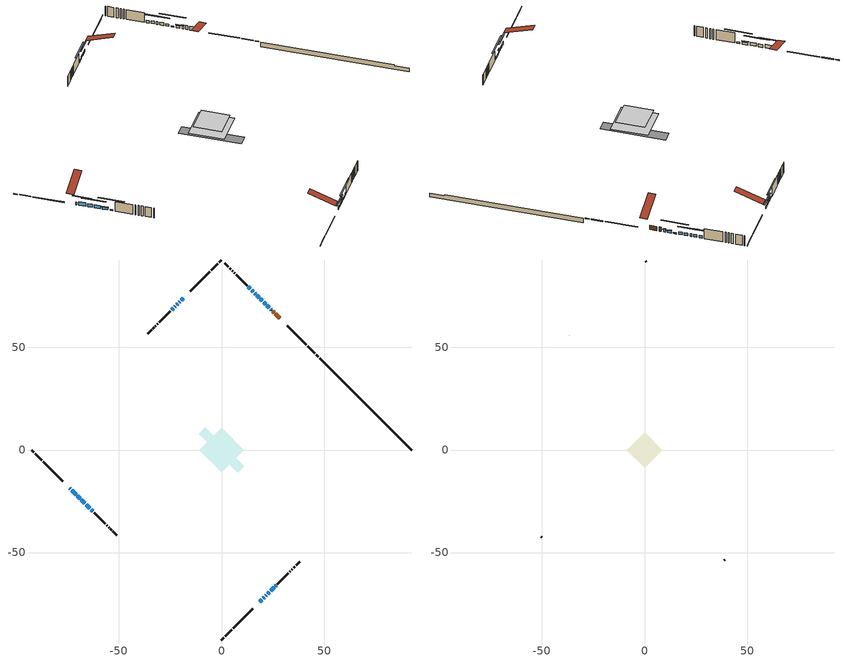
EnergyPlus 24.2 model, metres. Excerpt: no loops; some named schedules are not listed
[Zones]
conditioned space
 floor adiabatic (AdiabaticFloorConstruction): -10.96,0 0,10.96 10.96,0 0,-10.96 z2.59
 floor foundation (Slab1 construction): -11.21,7.89 -7.89,11.21 11.21,-7.89 7.89,-11.21 z-2.21
 floor foundation (Slab2 construction): -1.49,0 0,1.49 1.49,0 0,-1.49 z0
 wall outside (RimJoist1 construction): 0,-92.66 1.06,-91.6 / -92.66,0 -91.6,-1.06 / 0,92.66 -1.06,91.6 / 47.18,45.48 46.12,46.55 z0.15:0.45
 wall outside (RimJoist2 construction): 1.72,-90.94 5.1,-87.56 / -90.94,-1.72 -87.56,-5.1 / -1.72,90.94 -5.1,87.56 / 45.46,47.2 42.08,50.58 z0.15:0.45
 wall outside (RimJoist3 construction): 5.76,-86.91 15.21,-77.45 / -86.91,-5.76 -77.45,-15.21 / -5.76,86.91 -15.21,77.45 / 41.42,51.24 31.97,60.7 z0.15:0.45
 wall outside (AdiabaticWallConstruction 1): 28.44,64.22 26.32,66.34 / 25.66,67 25.04,67.62 z0.15:2.18
 wall outside (AdiabaticWallConstruction): -73.93,-18.73 -73.66,-19 / 21.49,-71.18 21.89,-70.78 / -21.34,71.32 -21.87,70.79 / 22.54,-70.12 23.3,-69.37 / -22.53,70.14 -22.8,69.87 / 19.97,72.69 18.99,73.67 / 26.33,-66.33 26.6,-66.06 z0.15:1.37; -18.73,73.93 -19.6,73.06 / -20.25,72.41 -20.69,71.98 z0.15:1.22; 18.73,-73.93 19.6,-73.06 / 14,78.67 13.13,79.53 z0.15:1.47; 20.25,-72.41 20.83,-71.83 / 23.3,69.37 22.14,70.52 z0.15:1.32; -73,-19.66 -70.94,-21.72 z0.15:1.85; -70.28,-22.38 -68.99,-23.67 / -68.33,-24.33 -66.61,-26.06 z0.15:1.57; 24.39,68.28 23.95,68.71 / 18.34,74.33 17.26,75.4 / 16.6,76.06 16.17,76.49 / 15.52,77.15 14.65,78.01 z0.15:1.52; -65.95,-26.71 -64.23,-28.44 z0.15:1.27; 21.49,71.17 20.63,72.04 / -23.45,69.21 -24.31,68.35 / 23.95,-68.71 25.68,-66.98 / -63.57,-29.09 -62.71,-29.96 z0.15:0.71
 wall outside (Wall1 construction): 27.26,-65.4 32.64,-60.02 / -62.05,-30.61 -56.66,-36 / -24.97,67.69 -30.36,62.31 / 12.48,80.19 7.09,85.57 z0.15:5.03
 wall outside (Wall2 construction): 33.3,-59.36 33.59,-59.08 / -56.01,-36.66 -55.72,-36.94 / -31.01,61.65 -31.3,61.36 / 6.43,86.23 6.15,86.52 z0.15:5.03
 wall outside (Wall3 construction): 34.24,-58.42 34.51,-58.15 / -55.07,-37.6 -54.8,-37.86 / -31.96,60.71 -32.22,60.44 / 5.49,87.17 5.23,87.44 z0.15:5.03
 wall outside (Wall4 construction): 35.17,-57.5 35.73,-56.93 / -54.14,-38.52 -53.57,-39.09 / -32.88,59.78 -33.45,59.22 / 4.57,88.09 4,88.66 z0.15:5.03
 wall outside (Wall5 construction): 36.39,-56.27 38.26,-54.41 / -52.92,-39.74 -51.05,-41.61 / -34.1,58.56 -35.97,56.69 / 3.34,89.32 1.48,91.19 z0.15:5.03
 wall foundation (FoundationWall1 construction): 47.84,44.83,-2.21 47.84,44.83,0.15 88.18,4.48,0.15 88.18,4.48,-0.39 92.66,0,-0.39 92.66,0,-2.21
 window (WindowConstruction 17): -73.93,-18.74 -73.66,-19 z0.15:1.37
 window (WindowConstruction 4): -18.74,73.93 -19.6,73.07 z0.15:1.22
 window (WindowConstruction 5): -20.25,72.41 -20.69,71.98 z0.15:1.22
 window (WindowConstruction 6): 18.74,-73.93 19.6,-73.07 z0.15:1.47
 window (WindowConstruction 7): 20.25,-72.41 20.83,-71.83 z0.15:1.32
 window (WindowConstruction 8): 21.49,-71.18 21.89,-70.78 z0.15:1.37
 window (WindowConstruction 9): -73,-19.66 -70.94,-21.72 z0.15:1.85
 window (WindowConstruction 10): -70.28,-22.38 -68.99,-23.67 z0.15:1.57
 window (WindowConstruction 11): -68.33,-24.33 -66.61,-26.06 z0.15:1.57
 window (WindowConstruction 12): -21.34,71.32 -21.87,70.79 z0.15:1.37
 window (WindowConstruction 13): 22.54,-70.12 23.3,-69.37 z0.15:1.37
 window (WindowConstruction 18): -22.53,70.14 -22.79,69.87 z0.15:1.37
 window (WindowConstruction 14): 24.38,68.28 23.95,68.71 z0.15:1.52
 window (WindowConstruction 15): 23.3,69.37 22.15,70.52 z0.15:1.32
 window (WindowConstruction 16): -65.95,-26.71 -64.23,-28.44 z0.15:1.27
 window (WindowConstruction 21): 21.49,71.17 20.63,72.04 z0.15:0.71
 window (WindowConstruction 22): -23.45,69.21 -24.31,68.35 z0.15:0.71
 window (WindowConstruction 23): 23.95,-68.71 25.68,-66.99 z0.15:0.71
 window (WindowConstruction 24): -63.57,-29.09 -62.71,-29.96 z0.15:0.71
 window (WindowConstruction 19): 19.97,72.69 18.99,73.67 z0.15:1.37
 window (WindowConstruction 20): 26.33,-66.33 26.6,-66.06 z0.15:1.37
 window (WindowConstruction): 18.34,74.33 17.26,75.4 z0.15:1.52
 window (WindowConstruction 1): 16.6,76.06 16.17,76.49 z0.15:1.52
 window (WindowConstruction 2): 15.51,77.15 14.65,78.01 z0.15:1.52
 window (WindowConstruction 3): 14,78.67 13.13,79.53 z0.15:1.47
 door (Door): 28.44,64.22 26.32,66.34 z0.15:2.18
 door (Door 1): 25.66,67 25.04,67.62 z0.15:2.18
 ceiling adiabatic (AdiabaticFloorConstruction): 0,-10.96 10.96,0 0,10.96 -10.96,0 z2.59
attic - vented
 floor to conditioned space (Floor1 construction Reversed): -8.61,0 0,8.61 8.61,0 0,-8.61 z5.03
 wall outside (Wall6 construction): 38.91,-53.75 39.08,-53.59 / -50.4,-42.27 -50.23,-42.43 / -36.63,56.04 -36.79,55.87 / 0.82,91.84 0.66,92.01 z0.15:5.03
 roof outside (Roof1 construction): 18.08,-74.58,5.03 9.69,-66.2,8.98 7.48,-68.41,8.98 15.87,-76.79,5.03; -74.58,-18.08,5.03 -66.2,-9.69,8.98 -68.41,-7.48,8.98 -76.79,-15.87,5.03; -18.08,74.58,5.03 -9.69,66.2,8.98 -7.48,68.41,8.98 -15.87,76.79,5.03; 29.1,63.56,5.03 20.71,55.18,8.98 22.92,52.97,8.98 31.31,61.35,5.03
shading: -21.46,71.2 -16.87,75.79 -17.16,76.08 -21.75,71.49 z3.86; -22.55,70.11 -18.39,74.27 -18.68,74.57 -22.84,70.4 z3.86; 21.46,-71.2 16.87,-75.79 17.16,-76.08 21.75,-71.49 z4.11; 22.7,-69.97 18.39,-74.27 18.68,-74.57 22.99,-70.26 z3.96; -69.07,-23.59 -74.87,-17.79 -75.16,-18.08 -69.36,-23.88 z4.49; -67.12,-25.54 -72.15,-20.51 -72.44,-20.81 -67.41,-25.83 z4.21; -64.74,-27.92 -70.2,-22.46 -70.49,-22.76 -65.03,-28.21 z4.21; 23.44,-69.22 22.4,-70.26 22.69,-70.55 23.73,-69.52 z1.57; 23.81,68.85 24.53,68.14 24.82,68.43 24.1,69.14 z1.72; 22,70.66 23.44,69.22 23.73,69.52 22.29,70.95 z1.52; -64.08,-28.58 -66.09,-26.57 -66.38,-26.86 -64.38,-28.87 z1.47; 17.03,75.63 25.08,67.58 25.37,67.87 17.32,75.92 z5.79; -27.91,64.76 -19.86,72.8 -20.15,73.1 -28.2,65.05 z5.79; 29.27,-63.39 20.36,-72.3 20.65,-72.59 29.56,-63.68 z5.79; -59.11,-33.55 -67.16,-25.5 -67.45,-25.79 -59.41,-33.84 z5.79; 15.39,77.27 20.2,72.46 20.49,72.75 15.68,77.56 z4.16; 14.3,78.36 18.47,74.19 18.76,74.48 14.6,78.65 z4.16; 12.79,79.88 17.38,75.28 17.67,75.57 13.08,80.17 z4.16; 11.27,81.4 15.86,76.8 16.15,77.09 11.56,81.69 z4.11
[Building]
Building 1: Terrain=Suburbs
[Site:Location]
Toronto City Centre_ON: Latitude {deg}=43.63; Longitude {deg}=-79.39; Time Zone {hr}=-5; Elevation {m}=77; Keep Site Location Information=Yes
[Site:GroundTemperature:Shallow]
5.01852, 3.26908, 3.12898, 3.95918, 7.29196, 10.6092, 13.4851, 15.3069, 15.4617, 13.9799, 11.1774, 7.9619
[Site:WaterMainsTemperature]
Calculation Method=Schedule; Temperature Schedule=mains temperature schedule
[Material] Roughness=Rough; Thermal Absorptance=0.9
Name | Thickness {m} | Conductivity {W/m-K} | Density {kg/m3} | Specific Heat {J/kg-K} | Solar Absorptance | Visible Absorptance
asphalt or fiberglass shingles | 0.00635 | 0.162714 | 1121.4 | 1465.45 | 0.4 | 0.4
ceiling loosefill ins | 0.0846667 | 0.0480833 | 16.02 | 1046.75 | 0.7 | 0.7
ceiling stud and cavity | 0.1397 | 0.0880546 | 65.682 | 1177.47 | 0.7 | 0.7
concrete 4.0 in. | 0.1016 | 1.803125 | 2242.8 | 837.4 | 0.7 | 0.7
concrete 8.0 in. | 0.2032 | 1.803125 | 2242.8 | 837.4 | 0.7 | 0.7
door material | 0.04445 | 0.053851 | 512.64 | 1214.23 | 0.7 | 0.7
exterior vertical ins | 0.0101781 | 0.029427 | 32.04 | 1214.23 | 0.7 | 0.7
floor covering | 0.0127 | 0.0433444 | 54.468 | 1339.84 | 0.6 | 0.6
floor rigid ins; wall rigid ins 1 | 0.512978 | 0.029427 | 32.04 | 1214.23 | 0.7 | 0.7
floor stud and cavity | 0.1397 | 1.75129 | 37.0049 | 1207.88 | 0.7 | 0.7
furniture material conditioned space 1 | 0.1524 | 0.115458 | 640.8 | 1214.23 | 0.6 | 0.6
gypsum board | 0.0127 | 0.160291 | 801 | 837.4 | 0.6 | 0.6
gypsum board 1 | 0.0127 | 0.160291 | 801 | 837.4 | 0.7 | 0.7
osb sheathing 0.5 in. | 0.0127 | 0.115458 | 512.64 | 1214.23 | 0.7 | 0.7
osb sheathing 0.75 in. | 0.01905 | 0.115458 | 512.64 | 1214.23 | 0.7 | 0.7
osb sheathing 2.0 in. | 0.0508 | 0.115458 | 512.64 | 1214.23 | 0.7 | 0.7
rim joist rigid ins; wall rigid ins | 0.051816 | 0.029427 | 32.04 | 1214.23 | 0.7 | 0.7
rim joist stud and cavity | 0.0508 | 0.0357683 | 125.044 | 1163.47 | 0.6 | 0.6
rim joist stud and cavity 1 | 0.0508 | 0.0392208 | 125.044 | 1163.47 | 0.6 | 0.6
rim joist stud and cavity 2 | 0.0508 | 0.035201 | 125.044 | 1163.47 | 0.6 | 0.6
wall stud and cavity | 0.1397 | 0.159636 | 139.0536 | 1170.24 | 0.7 | 0.7
wall stud and cavity 1 | 0.1397 | 0.666759 | 139.0536 | 1170.24 | 0.7 | 0.7
wall stud and cavity 2 | 0.1397 | 0.293854 | 139.0536 | 1170.24 | 0.7 | 0.7
wall stud and cavity 3 | 0.1397 | 0.204483 | 139.0536 | 1170.24 | 0.7 | 0.7
wall stud and cavity 4 | 0.1397 | 0.203958 | 139.0536 | 1170.24 | 0.7 | 0.7
wall stud and cavity 5 | 0.0889 | 6.1454 | 50.32683 | 1063.81 | 0.6 | 0.6
wall stud and cavity 6 | 0.0889 | 0.380278 | 52.3479 | 1209.89 | 0.7 | 0.7
wall stud and cavity 7 | 0.0889 | 0.391764 | 83.0341 | 1211.67 | 0.7 | 0.7
wood siding | 0.0254 | 0.102417 | 544.68 | 1172.36 | 0.4 | 0.4
wood siding 1 | 0.00254 | 0.102417 | 544.68 | 1172.36 | 0.4 | 0.4
wood siding 2; wood siding 3; wood siding 4 | 0.0254 | 0.102417 | 544.68 | 1172.36 | 0.7 | 0.7
[WindowMaterial:SimpleGlazingSystem]
Name | U-Factor {W/m2-K} | Solar Heat Gain Coefficient
WindowMaterial | 2.918492 | 0.63
WindowMaterial 1 | 2.96448 | 0.63
WindowMaterial 10 | 2.90032 | 0.65
WindowMaterial 11 | 2.96448 | 0.56
WindowMaterial 12 | 2.85376 | 0.65
WindowMaterial 13 | 2.9395 | 0.6
WindowMaterial 14 | 2.99287 | 0.59
WindowMaterial 15 | 3.30687 | 0.59
WindowMaterial 16 | 2.975272 | 0.62
WindowMaterial 17 | 3.26882 | 0.48
WindowMaterial 2 | 2.915653 | 0.67
WindowMaterial 3 | 2.93098 | 0.61
WindowMaterial 4 | 2.94291 | 0.59
WindowMaterial 5 | 2.99003 | 0.52
WindowMaterial 6 | 2.96278 | 0.56
WindowMaterial 7 | 2.98152 | 0.53
WindowMaterial 8 | 2.8867 | 0.67
WindowMaterial 9 | 2.90941 | 0.64
[Construction]
AdiabaticFloorConstruction: floor stud and cavity, floor rigid ins, osb sheathing 0.75 in., floor covering
AdiabaticWallConstruction: wood siding 3, wall rigid ins 1, wall stud and cavity 6, gypsum board
AdiabaticWallConstruction 1: wood siding 4, wall rigid ins 1, wall stud and cavity 6, gypsum board
Door; Door 1: door material
Floor1 construction Reversed: gypsum board, ceiling stud and cavity, ceiling loosefill ins
FoundationWall1 construction: concrete 8.0 in., gypsum board 1
furniture construction conditioned space 1: furniture material conditioned space 1
PartitionWallConstruction: gypsum board, wall stud and cavity 7, gypsum board
RimJoist1 construction: wood siding 2, rim joist rigid ins, osb sheathing 2.0 in., rim joist stud and cavity
RimJoist2 construction: wood siding 2, rim joist rigid ins, osb sheathing 2.0 in., rim joist stud and cavity 1
RimJoist3 construction: wood siding 2, rim joist rigid ins, osb sheathing 2.0 in., rim joist stud and cavity 2
Roof1 construction: asphalt or fiberglass shingles
Slab1 construction; Slab2 construction: concrete 4.0 in.
Wall1 construction: wood siding, wall rigid ins, osb sheathing 0.5 in., wall stud and cavity, gypsum board
Wall2 construction: wood siding, wall rigid ins, osb sheathing 0.5 in., wall stud and cavity 1, gypsum board
Wall3 construction: wood siding, wall rigid ins, osb sheathing 0.5 in., wall stud and cavity 2, gypsum board
Wall4 construction: wood siding, wall rigid ins, osb sheathing 0.5 in., wall stud and cavity 3, gypsum board
Wall5 construction: wood siding, wall rigid ins, osb sheathing 0.5 in., wall stud and cavity 4, gypsum board
Wall6 construction: wood siding 1, wall stud and cavity 5
WindowConstruction: WindowMaterial
WindowConstruction 1; WindowConstruction 14: WindowMaterial 1
WindowConstruction 10: WindowMaterial 9
WindowConstruction 11: WindowMaterial 10
WindowConstruction 12: WindowMaterial 11
WindowConstruction 13: WindowMaterial 12
WindowConstruction 15; WindowConstruction 7: WindowMaterial 6
WindowConstruction 16: WindowMaterial 13
WindowConstruction 17: WindowMaterial 14
WindowConstruction 18; WindowConstruction 20: WindowMaterial 15
WindowConstruction 19: WindowMaterial 16
WindowConstruction 2: WindowMaterial 2
WindowConstruction 21; WindowConstruction 22; WindowConstruction 23; WindowConstruction 24: WindowMaterial 17
WindowConstruction 3; WindowConstruction 6: WindowMaterial 3
WindowConstruction 4: WindowMaterial 4
WindowConstruction 5: WindowMaterial 5
WindowConstruction 8: WindowMaterial 7
WindowConstruction 9: WindowMaterial 8
[Zone] Multiplier=1; Part of Total Floor Area=Yes
Name | Volume {m3}
attic - vented | 95.1544
conditioned space | 948.5
[Space]
Name | Zone | Volume {m3}
attic - vented 1 | attic - vented | 95.1544
conditioned space 1 | conditioned space | 948.5
[ZoneInfiltration:EffectiveLeakageArea]
infil attic - vented 1: Zone or Space=attic - vented 1; Schedule=Always On Discrete; Effective Air Leakage Area {cm2}=6242.95; Stack Coefficient=0.000614033; Wind Coefficient=1.67423e-05
[ZoneMixing]
whole house fan mix: Zone or Space=attic - vented; Schedule=Always On Continuous; Design Flow Rate Calculation Method=Flow/Zone; Design Flow Rate {m3/s}=0; Source Zone or Space=conditioned space
[SurfaceProperty:ExposedFoundationPerimeter] Exposed Perimeter Calculation Method=TotalExposedPerimeter
Name | Total Exposed Perimeter {m}
Slab1 | 63.395
Slab2 | 6.706
[InternalMass] Zone or ZoneList=conditioned space; Space or SpaceList=conditioned space 1
Name | Construction | Surface Area {m2}
furniture mass conditioned space 1 | furniture construction conditioned space 1 | 148.568
partition wall mass | PartitionWallConstruction | 371.42
[Lights]
interior lighting: Zone or ZoneList or Space or SpaceList=conditioned space 1; Schedule=interior lighting schedule; Design Level Calculation Method=LightingLevel; Lighting Level {W}=343.2; Return Air Fraction=0; Fraction Radiant=0.6; Fraction Visible=0.2; Fraction Replaceable=1
[People]
occupants: Zone or ZoneList or Space or SpaceList=conditioned space 1; Number of People Schedule=occupants schedule; Number of People Calculation Method=People; Number of People=3; Fraction Radiant=0.314171; Sensible Heat Fraction=0.56303; Activity Level Schedule=occupants activity schedule; Carbon Dioxide Generation Rate {m3/s-W}=0; Enable ASHRAE 55 Comfort Warnings=No; Mean Radiant Temperature Calculation Type=EnclosureAveraged
[ElectricEquipment] Zone or ZoneList or Space or SpaceList=conditioned space 1; Design Level Calculation Method=EquipmentLevel
Name | Schedule | Design Level {W} | Fraction Latent | Fraction Radiant | Fraction Lost
clothes dryer | clothes dryer schedule | 140.772 | 0.015 | 0.081 | 0.85
clothes washer | clothes washer schedule | 32.1985 | 0.03 | 0.162 | 0.7
cooking range | cooking range schedule | 215.147 | 0.08 | 0.432 | 0.2
dishwasher | dishwasher schedule | 66.8632 | 0.3 | 0.18 | 0.4
fridge | fridge schedule | 72.9452 | 0 | 0.6 | 0
mech vent bath fan 0 | mech vent bath fan 0 schedule | 50.2 | 0 | 0 | 1
mech vent house fan | mech vent house fan schedule | 0.95 | 0 | 0 | 1
mech vent house fan cfis | mech vent house fan cfis schedule | 0 | 0 | 0 | 0
mech vent range fan 0 | mech vent range fan 0 schedule | 57 | 0 | 0 | 1
misc plug loads | misc plug loads schedule | 494.7 | 0.045 | 0.513 | 0.1
whole house fan | Always On Discrete | 0 | 0 | 0 | 1
[OtherEquipment] Zone or ZoneList or Space or SpaceList=conditioned space 1; Design Level Calculation Method=EquipmentLevel
Name | Fuel Type | Schedule | Design Level {W} | Fraction Latent | Fraction Radiant | Fraction Lost
clothes dryer 1 | Electricity | clothes dryer schedule | 0 | 0.015 | 0.081 | 0.85
cooking range 1 | Electricity | cooking range schedule | 0 | 0.08 | 0.432 | 0.2
general water use latent | None | general water use schedule | 62.594 | 1 | 0 | 0
general water use sensible | None | general water use schedule | -61.6891 | 0 | 0.6 | 0
mech vent house fan latent load | None | Always On Discrete | 0 | 1 | 0 | 0
mech vent house fan sensible load | None | Always On Discrete | 0 | 0 | 0 | 0
water heater energy adjustment1 | NaturalGas | Always On Discrete | 0.01 | 0 | 0 | 1
[ZoneInfiltration:DesignFlowRate] Zone or ZoneList or Space or SpaceList=conditioned space 1; Schedule=Always On Discrete; Design Flow Rate Calculation Method=Flow/Zone; Design Flow Rate {m3/s}=0
infil flow; natural vent flow; whole house fan flow
[Foundation:Kiva] Initial Indoor Air Temperature {C}=18; Wall Depth Below Slab {m}=0.2032
Name | Wall Height Above Grade {m} | Custom Block Material Name 1 | Custom Block Depth 1 {m} | Custom Block X Position 1 {m} | Custom Block Z Position 1 {m}
Foundation Kiva 1 | 0.149992 | exterior vertical ins | 2.36001 | 0.2159 | 0
Foundation Kiva 2 | 0.1016
[Foundation:Kiva:Settings]
Soil Conductivity {W/m-K}=0.849921; Soil Density {kg/m3}=1842.3; Soil Specific Heat {J/kg-K}=418.7; Ground Solar Absorptivity=0.9; Ground Thermal Absorptivity=0.9; Ground Surface Roughness {m}=0.03; Far-Field Width {m}=40; Deep-Ground Boundary Condition=ZeroFlux; Deep-Ground Depth {m}=40; Minimum Cell Dimension {m}=0.2; Maximum Cell Growth Coefficient=3; Simulation Timestep=Timestep
[Exterior:Lights]
exterior lighting: Schedule=exterior lighting schedule; Design Level {W}=75.6
[Schedule:Constant]
Name | Hourly Value
Always On Continuous; mech vent house fan schedule; mech vent house fan cfis schedule; Always On Discrete | 1
occupants activity schedule | 117.228
fridge schedule | 0
[Schedule:Week:Daily]
interior lighting schedule Week Rule - Jan1-Jan27: interior lighting schedule day, interior lighting schedule day, interior lighting schedule day, interior lighting schedule day, interior lighting schedule day, interior lighting schedule day, interior lighting schedule day, interior lighting schedule default day, interior lighting schedule default day, interior lighting schedule default day, interior lighting schedule default day, interior lighting schedule default day
interior lighting schedule Week Rule - Jan28-Feb3: interior lighting schedule day, interior lighting schedule day, interior lighting schedule day, interior lighting schedule day, interior lighting schedule day 1, interior lighting schedule day 1, interior lighting schedule day 1, interior lighting schedule default day, interior lighting schedule default day, interior lighting schedule default day, interior lighting schedule default day, interior lighting schedule default day
interior lighting schedule Week Rule - Feb4-Feb24: interior lighting schedule day 1, interior lighting schedule day 1, interior lighting schedule day 1, interior lighting schedule day 1, interior lighting schedule day 1, interior lighting schedule day 1, interior lighting schedule day 1, interior lighting schedule default day, interior lighting schedule default day, interior lighting schedule default day, interior lighting schedule default day, interior lighting schedule default day
interior lighting schedule Week Rule - Feb25-Mar3: interior lighting schedule day 1, interior lighting schedule day 1, interior lighting schedule day 1, interior lighting schedule day 1, interior lighting schedule day 2, interior lighting schedule day 2, interior lighting schedule day 2, interior lighting schedule default day, interior lighting schedule default day, interior lighting schedule default day, interior lighting schedule default day, interior lighting schedule default day
interior lighting schedule Week Rule - Mar4-Mar31: interior lighting schedule day 2, interior lighting schedule day 2, interior lighting schedule day 2, interior lighting schedule day 2, interior lighting schedule day 2, interior lighting schedule day 2, interior lighting schedule day 2, interior lighting schedule default day, interior lighting schedule default day, interior lighting schedule default day, interior lighting schedule default day, interior lighting schedule default day
interior lighting schedule Week Rule - Apr1-Apr28: interior lighting schedule day 3, interior lighting schedule day 3, interior lighting schedule day 3, interior lighting schedule day 3, interior lighting schedule day 3, interior lighting schedule day 3, interior lighting schedule day 3, interior lighting schedule default day, interior lighting schedule default day, interior lighting schedule default day, interior lighting schedule default day, interior lighting schedule default day
interior lighting schedule Week Rule - Apr29-May5: interior lighting schedule day 3, interior lighting schedule day 3, interior lighting schedule day 4, interior lighting schedule day 4, interior lighting schedule day 4, interior lighting schedule day 4, interior lighting schedule day 4, interior lighting schedule default day, interior lighting schedule default day, interior lighting schedule default day, interior lighting schedule default day, interior lighting schedule default day
interior lighting schedule Week Rule - May6-May26: interior lighting schedule day 4, interior lighting schedule day 4, interior lighting schedule day 4, interior lighting schedule day 4, interior lighting schedule day 4, interior lighting schedule day 4, interior lighting schedule day 4, interior lighting schedule default day, interior lighting schedule default day, interior lighting schedule default day, interior lighting schedule default day, interior lighting schedule default day
interior lighting schedule Week Rule - May27-Jun2: interior lighting schedule day 4, interior lighting schedule day 4, interior lighting schedule day 4, interior lighting schedule day 4, interior lighting schedule day 4, interior lighting schedule day 5, interior lighting schedule day 5, interior lighting schedule default day, interior lighting schedule default day, interior lighting schedule default day, interior lighting schedule default day, interior lighting schedule default day
interior lighting schedule Week Rule - Jun3-Jun30: interior lighting schedule day 5, interior lighting schedule day 5, interior lighting schedule day 5, interior lighting schedule day 5, interior lighting schedule day 5, interior lighting schedule day 5, interior lighting schedule day 5, interior lighting schedule default day, interior lighting schedule default day, interior lighting schedule default day, interior lighting schedule default day, interior lighting schedule default day
interior lighting schedule Week Rule - Jul1-Jul28: interior lighting schedule day 6, interior lighting schedule day 6, interior lighting schedule day 6, interior lighting schedule day 6, interior lighting schedule day 6, interior lighting schedule day 6, interior lighting schedule day 6, interior lighting schedule default day, interior lighting schedule default day, interior lighting schedule default day, interior lighting schedule default day, interior lighting schedule default day
interior lighting schedule Week Rule - Jul29-Aug4: interior lighting schedule day 6, interior lighting schedule day 6, interior lighting schedule day 6, interior lighting schedule day 7, interior lighting schedule day 7, interior lighting schedule day 7, interior lighting schedule day 7, interior lighting schedule default day, interior lighting schedule default day, interior lighting schedule default day, interior lighting schedule default day, interior lighting schedule default day
interior lighting schedule Week Rule - Aug5-Aug25: interior lighting schedule day 7, interior lighting schedule day 7, interior lighting schedule day 7, interior lighting schedule day 7, interior lighting schedule day 7, interior lighting schedule day 7, interior lighting schedule day 7, interior lighting schedule default day, interior lighting schedule default day, interior lighting schedule default day, interior lighting schedule default day, interior lighting schedule default day
interior lighting schedule Week Rule - Aug26-Sep1: interior lighting schedule day 7, interior lighting schedule day 7, interior lighting schedule day 7, interior lighting schedule day 7, interior lighting schedule day 7, interior lighting schedule day 7, interior lighting schedule day 8, interior lighting schedule default day, interior lighting schedule default day, interior lighting schedule default day, interior lighting schedule default day, interior lighting schedule default day
interior lighting schedule Week Rule - Sep2-Sep29: interior lighting schedule day 8, interior lighting schedule day 8, interior lighting schedule day 8, interior lighting schedule day 8, interior lighting schedule day 8, interior lighting schedule day 8, interior lighting schedule day 8, interior lighting schedule default day, interior lighting schedule default day, interior lighting schedule default day, interior lighting schedule default day, interior lighting schedule default day
interior lighting schedule Week Rule - Sep30-Oct6: interior lighting schedule day 8, interior lighting schedule day 9, interior lighting schedule day 9, interior lighting schedule day 9, interior lighting schedule day 9, interior lighting schedule day 9, interior lighting schedule day 9, interior lighting schedule default day, interior lighting schedule default day, interior lighting schedule default day, interior lighting schedule default day, interior lighting schedule default day
interior lighting schedule Week Rule - Oct7-Oct27: interior lighting schedule day 9, interior lighting schedule day 9, interior lighting schedule day 9, interior lighting schedule day 9, interior lighting schedule day 9, interior lighting schedule day 9, interior lighting schedule day 9, interior lighting schedule default day, interior lighting schedule default day, interior lighting schedule default day, interior lighting schedule default day, interior lighting schedule default day
interior lighting schedule Week Rule - Oct28-Nov3: interior lighting schedule day 9, interior lighting schedule day 9, interior lighting schedule day 9, interior lighting schedule day 9, interior lighting schedule day 10, interior lighting schedule day 10, interior lighting schedule day 10, interior lighting schedule default day, interior lighting schedule default day, interior lighting schedule default day, interior lighting schedule default day, interior lighting schedule default day
interior lighting schedule Week Rule - Nov4-Nov24: interior lighting schedule day 10, interior lighting schedule day 10, interior lighting schedule day 10, interior lighting schedule day 10, interior lighting schedule day 10, interior lighting schedule day 10, interior lighting schedule day 10, interior lighting schedule default day, interior lighting schedule default day, interior lighting schedule default day, interior lighting schedule default day, interior lighting schedule default day
interior lighting schedule Week Rule - Nov25-Dec1: interior lighting schedule day 10, interior lighting schedule day 10, interior lighting schedule day 10, interior lighting schedule day 10, interior lighting schedule day 10, interior lighting schedule day 10, interior lighting schedule day 11, interior lighting schedule default day, interior lighting schedule default day, interior lighting schedule default day, interior lighting schedule default day, interior lighting schedule default day
interior lighting schedule Week Rule - Dec2-Dec31: interior lighting schedule day 11, interior lighting schedule day 11, interior lighting schedule day 11, interior lighting schedule day 11, interior lighting schedule day 11, interior lighting schedule day 11, interior lighting schedule day 11, interior lighting schedule default day, interior lighting schedule default day, interior lighting schedule default day, interior lighting schedule default day, interior lighting schedule default day
occupants schedule Week Rule - Jan1-Dec31: occupants schedule day, occupants schedule day, occupants schedule day, occupants schedule day, occupants schedule day, occupants schedule day, occupants schedule day, occupants schedule default day, occupants schedule default day, occupants schedule default day, occupants schedule default day, occupants schedule default day
clothes dryer schedule Week Rule - Jan1-Dec31: clothes dryer schedule day, clothes dryer schedule day, clothes dryer schedule day, clothes dryer schedule day, clothes dryer schedule day, clothes dryer schedule day, clothes dryer schedule day, clothes dryer schedule default day, clothes dryer schedule default day, clothes dryer schedule default day, clothes dryer schedule default day, clothes dryer schedule default day
clothes washer schedule Week Rule - Jan1-Dec31: clothes washer schedule day, clothes washer schedule day, clothes washer schedule day, clothes washer schedule day, clothes washer schedule day, clothes washer schedule day, clothes washer schedule day, clothes washer schedule default day, clothes washer schedule default day, clothes washer schedule default day, clothes washer schedule default day, clothes washer schedule default day
cooking range schedule Week Rule - Jan1-Dec31: cooking range schedule day, cooking range schedule day, cooking range schedule day, cooking range schedule day, cooking range schedule day, cooking range schedule day, cooking range schedule day, cooking range schedule default day, cooking range schedule default day, cooking range schedule default day, cooking range schedule default day, cooking range schedule default day
dishwasher schedule Week Rule - Jan1-Dec31: dishwasher schedule day, dishwasher schedule day, dishwasher schedule day, dishwasher schedule day, dishwasher schedule day, dishwasher schedule day, dishwasher schedule day, dishwasher schedule default day, dishwasher schedule default day, dishwasher schedule default day, dishwasher schedule default day, dishwasher schedule default day
mech vent bath fan 0 schedule Week Rule - Jan1-Dec31: mech vent bath fan 0 schedule day, mech vent bath fan 0 schedule day, mech vent bath fan 0 schedule day, mech vent bath fan 0 schedule day, mech vent bath fan 0 schedule day, mech vent bath fan 0 schedule day, mech vent bath fan 0 schedule day, mech vent bath fan 0 schedule default day, mech vent bath fan 0 schedule default day, mech vent bath fan 0 schedule default day, mech vent bath fan 0 schedule default day, mech vent bath fan 0 schedule default day
mech vent range fan 0 schedule Week Rule - Jan1-Dec31: mech vent range fan 0 schedule day, mech vent range fan 0 schedule day, mech vent range fan 0 schedule day, mech vent range fan 0 schedule day, mech vent range fan 0 schedule day, mech vent range fan 0 schedule day, mech vent range fan 0 schedule day, mech vent range fan 0 schedule default day, mech vent range fan 0 schedule default day, mech vent range fan 0 schedule default day, mech vent range fan 0 schedule default day, mech vent range fan 0 schedule default day
misc plug loads schedule Week Rule - Jan1-Dec31: misc plug loads schedule day, misc plug loads schedule day, misc plug loads schedule day, misc plug loads schedule day, misc plug loads schedule day, misc plug loads schedule day, misc plug loads schedule day, misc plug loads schedule default day, misc plug loads schedule default day, misc plug loads schedule default day, misc plug loads schedule default day, misc plug loads schedule default day
general water use schedule Week Rule - Jan1-Dec31: general water use schedule day, general water use schedule day, general water use schedule day, general water use schedule day, general water use schedule day, general water use schedule day, general water use schedule day, general water use schedule default day, general water use schedule default day, general water use schedule default day, general water use schedule default day, general water use schedule default day
exterior lighting schedule Week Rule - Jan1-Jan27: exterior lighting schedule day, exterior lighting schedule day, exterior lighting schedule day, exterior lighting schedule day, exterior lighting schedule day, exterior lighting schedule day, exterior lighting schedule day, exterior lighting schedule default day, exterior lighting schedule default day, exterior lighting schedule default day, exterior lighting schedule default day, exterior lighting schedule default day
exterior lighting schedule Week Rule - Jan28-Feb3: exterior lighting schedule day, exterior lighting schedule day, exterior lighting schedule day, exterior lighting schedule day, exterior lighting schedule day 1, exterior lighting schedule day 1, exterior lighting schedule day 1, exterior lighting schedule default day, exterior lighting schedule default day, exterior lighting schedule default day, exterior lighting schedule default day, exterior lighting schedule default day
exterior lighting schedule Week Rule - Feb4-Feb24: exterior lighting schedule day 1, exterior lighting schedule day 1, exterior lighting schedule day 1, exterior lighting schedule day 1, exterior lighting schedule day 1, exterior lighting schedule day 1, exterior lighting schedule day 1, exterior lighting schedule default day, exterior lighting schedule default day, exterior lighting schedule default day, exterior lighting schedule default day, exterior lighting schedule default day
[Schedule:Year]
interior lighting schedule: interior lighting schedule Week Rule - Jan1-Jan27, 1, 1, 1, 27, interior lighting schedule Week Rule - Jan28-Feb3, 1, 28, 2, 3, interior lighting schedule Week Rule - Feb4-Feb24, 2, 4, 2, 24, interior lighting schedule Week Rule - Feb25-Mar3, 2, 25, 3, 3, interior lighting schedule Week Rule - Mar4-Mar31, 3, 4, 3, 31, interior lighting schedule Week Rule - Apr1-Apr28, 4, 1, 4, 28, interior lighting schedule Week Rule - Apr29-May5, 4, 29, 5, 5, interior lighting schedule Week Rule - May6-May26, 5, 6, 5, 26, interior lighting schedule Week Rule - May27-Jun2, 5, 27, 6, 2, interior lighting schedule Week Rule - Jun3-Jun30, 6, 3, 6, 30, interior lighting schedule Week Rule - Jul1-Jul28, 7, 1, 7, 28, interior lighting schedule Week Rule - Jul29-Aug4, 7, 29, 8, 4, interior lighting schedule Week Rule - Aug5-Aug25, 8, 5, 8, 25, interior lighting schedule Week Rule - Aug26-Sep1, 8, 26, 9, 1, interior lighting schedule Week Rule - Sep2-Sep29, 9, 2, 9, 29, interior lighting schedule Week Rule - Sep30-Oct6, 9, 30, 10, 6, interior lighting schedule Week Rule - Oct7-Oct27, 10, 7, 10, 27, interior lighting schedule Week Rule - Oct28-Nov3, 10, 28, 11, 3, interior lighting schedule Week Rule - Nov4-Nov24, 11, 4, 11, 24, interior lighting schedule Week Rule - Nov25-Dec1, 11, 25, 12, 1, interior lighting schedule Week Rule - Dec2-Dec31, 12, 2, 12, 31
occupants schedule: occupants schedule Week Rule - Jan1-Dec31, 1, 1, 12, 31
clothes dryer schedule: clothes dryer schedule Week Rule - Jan1-Dec31, 1, 1, 12, 31
clothes washer schedule: clothes washer schedule Week Rule - Jan1-Dec31, 1, 1, 12, 31
cooking range schedule: cooking range schedule Week Rule - Jan1-Dec31, 1, 1, 12, 31
dishwasher schedule: dishwasher schedule Week Rule - Jan1-Dec31, 1, 1, 12, 31
mech vent bath fan 0 schedule: mech vent bath fan 0 schedule Week Rule - Jan1-Dec31, 1, 1, 12, 31
mech vent range fan 0 schedule: mech vent range fan 0 schedule Week Rule - Jan1-Dec31, 1, 1, 12, 31
misc plug loads schedule: misc plug loads schedule Week Rule - Jan1-Dec31, 1, 1, 12, 31
general water use schedule: general water use schedule Week Rule - Jan1-Dec31, 1, 1, 12, 31
exterior lighting schedule: exterior lighting schedule Week Rule - Jan1-Jan27, 1, 1, 1, 27, exterior lighting schedule Week Rule - Jan28-Feb3, 1, 28, 2, 3, exterior lighting schedule Week Rule - Feb4-Feb24, 2, 4, 2, 24, exterior lighting schedule Week Rule - Feb25-Mar3, 2, 25, 3, 3, exterior lighting schedule Week Rule - Mar4-Mar31, 3, 4, 3, 31, exterior lighting schedule Week Rule - Apr1-Apr28, 4, 1, 4, 28, exterior lighting schedule Week Rule - Apr29-May5, 4, 29, 5, 5, exterior lighting schedule Week Rule - May6-May26, 5, 6, 5, 26, exterior lighting schedule Week Rule - May27-Jun2, 5, 27, 6, 2, exterior lighting schedule Week Rule - Jun3-Jun30, 6, 3, 6, 30, exterior lighting schedule Week Rule - Jul1-Jul28, 7, 1, 7, 28, exterior lighting schedule Week Rule - Jul29-Aug4, 7, 29, 8, 4, exterior lighting schedule Week Rule - Aug5-Aug25, 8, 5, 8, 25, exterior lighting schedule Week Rule - Aug26-Sep1, 8, 26, 9, 1, exterior lighting schedule Week Rule - Sep2-Sep29, 9, 2, 9, 29, exterior lighting schedule Week Rule - Sep30-Oct6, 9, 30, 10, 6, exterior lighting schedule Week Rule - Oct7-Oct27, 10, 7, 10, 27, exterior lighting schedule Week Rule - Oct28-Nov3, 10, 28, 11, 3, exterior lighting schedule Week Rule - Nov4-Nov24, 11, 4, 11, 24, exterior lighting schedule Week Rule - Nov25-Dec1, 11, 25, 12, 1, exterior lighting schedule Week Rule - Dec2-Dec31, 12, 2, 12, 31
[Schedule:Compact]
mains temperature schedule: Through: 01/01, For: AllDays, Until: 24:00, 8.80333, Through: 01/02, For: AllDays, Until: 24:00, 8.74333, Through: 01/03, For: AllDays, Until: 24:00, 8.68389, Through: 01/04, For: AllDays, Until: 24:00, 8.62611, Through: 01/05, For: AllDays, Until: 24:00, 8.56944, Through: 01/06, For: AllDays, Until: 24:00, 8.51389, Through: 01/07, For: AllDays, Until: 24:00, 8.45944, Through: 01/08, For: AllDays, Until: 24:00, 8.40611, Through: 01/09, For: AllDays, Until: 24:00, 8.35389, Through: 01/10, For: AllDays, Until: 24:00, 8.30278, Through: 01/11, For: AllDays, Until: 24:00, 8.25333, Through: 01/12, For: AllDays, Until: 24:00, 8.205, Through: 01/13, For: AllDays, Until: 24:00, 8.15778, Through: 01/14, For: AllDays, Until: 24:00, 8.11222, Through: 01/15, For: AllDays, Until: 24:00, 8.06778, Through: 01/16, For: AllDays, Until: 24:00, 8.02444, Through: 01/17, For: AllDays, Until: 24:00, 7.98222, Through: 01/18, For: AllDays, Until: 24:00, 7.94167, Through: 01/19, For: AllDays, Until: 24:00, 7.90222, Through: 01/20, For: AllDays, Until: 24:00, 7.86444, Through: 01/21, For: AllDays, Until: 24:00, 7.82778, Through: 01/22, For: AllDays, Until: 24:00, 7.79278, Through: 01/23, For: AllDays, Until: 24:00, 7.75889, Through: 01/24, For: AllDays, Until: 24:00, 7.72667, Through: 01/25, For: AllDays, Until: 24:00, 7.69556, Through: 01/26, For: AllDays, Until: 24:00, 7.66611, Through: 01/27, For: AllDays, Until: 24:00, 7.63778, Through: 01/28, For: AllDays, Until: 24:00, 7.61111, Through: 01/29, For: AllDays, Until: 24:00, 7.58556, Through: 01/30, For: AllDays, Until: 24:00, 7.56167, Through: 01/31, For: AllDays, Until: 24:00, 7.53944, Through: 02/01, For: AllDays, Until: 24:00, 7.51833, Through: 02/02, For: AllDays, Until: 24:00, 7.49889, Through: 02/03, For: AllDays, Until: 24:00, 7.48111, Through: 02/04, For: AllDays, Until: 24:00, 7.46444, Through: 02/05, For: AllDays, Until: 24:00, 7.44944, Through: 02/06, For: AllDays, Until: 24:00, 7.43556, Through: 02/07, For: AllDays, Until: 24:00, 7.42333, Through: 02/08, For: AllDays, Until: 24:00, 7.41278, Through: 02/09, For: AllDays, Until: 24:00, 7.40389, Through: 02/10, For: AllDays, Until: 24:00, 7.39611, Through: 02/11, For: AllDays, Until: 24:00, 7.39, Through: 02/12, For: AllDays, Until: 24:00, 7.38556, Through: 02/13, For: AllDays, Until: 24:00, 7.38222, Through: 02/14, For: AllDays, Until: 24:00, 7.38056, Through: 02/15, For: AllDays, Until: 24:00, 7.38056, Through: 02/16, For: AllDays, Until: 24:00, 7.38222, Through: 02/17, For: AllDays, Until: 24:00, 7.385, Through: 02/18, For: AllDays, Until: 24:00, 7.38944, Through: 02/19, For: AllDays, Until: 24:00, 7.395, Through: 02/20, For: AllDays, Until: 24:00, 7.40278, Through: 02/21, For: AllDays, Until: 24:00, 7.41167, Through: 02/22, For: AllDays, Until: 24:00, 7.42222, Through: 02/23, For: AllDays, Until: 24:00, 7.43389, Through: 02/24, For: AllDays, Until: 24:00, 7.44722, Through: 02/25, For: AllDays, Until: 24:00, 7.46222, Through: 02/26, For: AllDays, Until: 24:00, 7.47833, Through: 02/27, For: AllDays, Until: 24:00, 7.49611, Through: 02/28, For: AllDays, Until: 24:00, 7.51556, Through: 03/01, For: AllDays, Until: 24:00, 7.53667, Through: 03/02, For: AllDays, Until: 24:00, 7.55889, Through: 03/03, For: AllDays, Until: 24:00, 7.58222, Through: 03/04, For: AllDays, Until: 24:00, 7.60722, Through: 03/05, For: AllDays, Until: 24:00, 7.63389, Through: 03/06, For: AllDays, Until: 24:00, 7.66222, Through: 03/07, For: AllDays, Until: 24:00, 7.69111, Through: 03/08, For: AllDays, Until: 24:00, 7.72222, Through: 03/09, For: AllDays, Until: 24:00, 7.75444, Through: 03/10, For: AllDays, Until: 24:00, 7.78778, Through: 03/11, For: AllDays, Until: 24:00, 7.82278, Through: 03/12, For: AllDays, Until: 24:00, 7.85944, Through: 03/13, For: AllDays, Until: 24:00, 7.89722, Through: 03/14, For: AllDays, Until: 24:00, 7.93611, Through: 03/15, For: AllDays, Until: 24:00, 7.97667, Through: 03/16, For: AllDays, Until: 24:00, 8.01833, Through: 03/17, For: AllDays, Until: 24:00, 8.06167, Through: 03/18, For: AllDays, Until: 24:00, 8.10611, Through: 03/19, For: AllDays, Until: 24:00, 8.15167, Through: 03/20, For: AllDays, Until: 24:00, 8.19833, Through: 03/21, For: AllDays, Until: 24:00, 8.24667, Through: 03/22, For: AllDays, Until: 24:00, 8.29611, Through: 03/23, For: AllDays, Until: 24:00, 8.34667, Through: 03/24, For: AllDays, Until: 24:00, 8.39889, Through: 03/25, For: AllDays, Until: 24:00, 8.45167, Through: 03/26, For: AllDays, Until: 24:00, 8.50611, Through: 03/27, For: AllDays, Until: 24:00, 8.56167, Through: 03/28, For: AllDays, Until: 24:00, 8.61833, Through: 03/29, For: AllDays, Until: 24:00, 8.67611, Through: 03/30, For: AllDays, Until: 24:00, 8.735, Through: 03/31, For: AllDays, Until: 24:00, 8.795, Through: 04/01, For: AllDays, Until: 24:00, 8.85611, Through: 04/02, For: AllDays, Until: 24:00, 8.91833, Through: 04/03, For: AllDays, Until: 24:00, 8.98167, Through: 04/04, For: AllDays, Until: 24:00, 9.04556, Through: 04/05, For: AllDays, Until: 24:00, 9.11111, Through: 04/06, For: AllDays, Until: 24:00, 9.17722, Through: 04/07, For: AllDays, Until: 24:00, 9.24444, Through: 04/08, For: AllDays, Until: 24:00, 9.31222, Through: 04/09, For: AllDays, Until: 24:00, 9.38167, Through: 04/10, For: AllDays, Until: 24:00, 9.45167, Through: 04/11, For: AllDays, Until: 24:00, 9.52222, Through: 04/12, For: AllDays, Until: 24:00, 9.59444, Through: 04/13, For: AllDays, Until: 24:00, 9.66667, Through: 04/14, For: AllDays, Until: 24:00, 9.74, Through: 04/15, For: AllDays, Until: 24:00, 9.81444, Through: 04/16, For: AllDays, Until: 24:00, 9.88944, Through: 04/17, For: AllDays, Until: 24:00, 9.96556, Through: 04/18, For: AllDays, Until: 24:00, 10.0417, Through: 04/19, For: AllDays, Until: 24:00, 10.1189, Through: 04/20, For: AllDays, Until: 24:00, 10.1972, Through: 04/21, For: AllDays, Until: 24:00, 10.2756, Through: 04/22, For: AllDays, Until: 24:00, 10.355, Through: 04/23, For: AllDays, Until: 24:00, 10.435, Through: 04/24, For: AllDays, Until: 24:00, 10.515, Through: 04/25, For: AllDays, Until: 24:00, 10.5961, Through: 04/26, For: AllDays, Until: 24:00, 10.6778, Through: 04/27, For: AllDays, Until: 24:00, 10.76, Through: 04/28, For: AllDays, Until: 24:00, 10.8428, Through: 04/29, For: AllDays, Until: 24:00, 10.9261, Through: 04/30, For: AllDays, Until: 24:00, 11.0094, Through: 05/01, For: AllDays, Until: 24:00, 11.0933, Through: 05/02, For: AllDays, Until: 24:00, 11.1778, Through: 05/03, For: AllDays, Until: 24:00, 11.2628, Through: 05/04, For: AllDays, Until: 24:00, 11.3478, Through: 05/05, For: AllDays, Until: 24:00, 11.4333, Through: 05/06, For: AllDays, Until: 24:00, 11.5189, Through: 05/07, For: AllDays, Until: 24:00, 11.605, Through: 05/08, For: AllDays, Until: 24:00, 11.6917, Through: 05/09, For: AllDays, Until: 24:00, 11.7778, Through: 05/10, For: AllDays, Until: 24:00, 11.865, Through: 05/11, For: AllDays, Until: 24:00, 11.9517, Through: 05/12, For: AllDays, Until: 24:00, 12.0389, Through: 05/13, For: AllDays, Until: 24:00, 12.1261, Through: 05/14, For: AllDays, Until: 24:00, 12.2133, Through: 05/15, For: AllDays, Until: 24:00, 12.3006, Through: 05/16, For: AllDays, Until: 24:00, 12.3883, Through: 05/17, For: AllDays, Until: 24:00, 12.4756, Through: 05/18, For: AllDays, Until: 24:00, 12.5628, Through: 05/19, For: AllDays, Until: 24:00, 12.6506, Through: 05/20, For: AllDays, Until: 24:00, 12.7378, Through: 05/21, For: AllDays, Until: 24:00, 12.825, Through: 05/22, For: AllDays, Until: 24:00, 12.9122, Through: 05/23, For: AllDays, Until: 24:00, 12.9994, Through: 05/24, For: AllDays, Until: 24:00, 13.0861, Through: 05/25, For: AllDays, Until: 24:00, 13.1728, Through: 05/26, For: AllDays, Until: 24:00, 13.2594, Through: 05/27, For: AllDays, Until: 24:00, 13.3456, Through: 05/28, For: AllDays, Until: 24:00, 13.4317, Through: 05/29, For: AllDays, Until: 24:00, 13.5172, Through: 05/30, For: AllDays, Until: 24:00, 13.6028, Through: 05/31, For: AllDays, Until: 24:00, 13.6878, Through: 06/01, For: AllDays, Until: 24:00, 13.7722, Through: 06/02, For: AllDays, Until: 24:00, 13.8567, Through: 06/03, For: AllDays, Until: 24:00, 13.9406, Through: 06/04, For: AllDays, Until: 24:00, 14.0239, Through: 06/05, For: AllDays, Until: 24:00, 14.1067, Through: 06/06, For: AllDays, Until: 24:00, 14.1894, Through: 06/07, For: AllDays, Until: 24:00, 14.2711, Through: 06/08, For: AllDays, Until: 24:00, 14.3528, Through: 06/09, For: AllDays, Until: 24:00, 14.4339, Through: 06/10, For: AllDays, Until: 24:00, 14.5139, Through: 06/11, For: AllDays, Until: 24:00, 14.5939, Through: 06/12, For: AllDays, Until: 24:00, 14.6728, Through: 06/13, For: AllDays, Until: 24:00, 14.7511, Through: 06/14, For: AllDays, Until: 24:00, 14.8289, Through: 06/15, For: AllDays, Until: 24:00, 14.9061, Through: 06/16, For: AllDays, Until: 24:00, 14.9822, Through: 06/17, For: AllDays, Until: 24:00, 15.0578, Through: 06/18, For: AllDays, Until: 24:00, 15.1328, Through: 06/19, For: AllDays, Until: 24:00, 15.2067, Through: 06/20, For: AllDays, Until: 24:00, 15.28, Through: 06/21, For: AllDays, Until: 24:00, 15.3522, Through: 06/22, For: AllDays, Until: 24:00, 15.4239, Through: 06/23, For: AllDays, Until: 24:00, 15.4944, Through: 06/24, For: AllDays, Until: 24:00, 15.5639, Through: 06/25, For: AllDays, Until: 24:00, 15.6328, Through: 06/26, For: AllDays, Until: 24:00, 15.7006, Through: 06/27, For: AllDays, Until: 24:00, 15.7678, Through: 06/28, For: AllDays, Until: 24:00, 15.8333, Through: 06/29, For: AllDays, Until: 24:00, 15.8983, Through: 06/30, For: AllDays, Until: 24:00, 15.9622, Through: 07/01, For: AllDays, Until: 24:00, 16.025, Through: 07/02, For: AllDays, Until: 24:00, 16.0872, Through: 07/03, For: AllDays, Until: 24:00, 16.1478, Through: 07/04, For: AllDays, Until: 24:00, 16.2072, Through: 07/05, For: AllDays, Until: 24:00, 16.2661, Through: 07/06, For: AllDays, Until: 24:00, 16.3233, Through: 07/07, For: AllDays, Until: 24:00, 16.3794, Through: 07/08, For: AllDays, Until: 24:00, 16.435, Through: 07/09, For: AllDays, Until: 24:00, 16.4889, Through: 07/10, For: AllDays, Until: 24:00, 16.5417, Through: 07/11, For: AllDays, Until: 24:00, 16.5928, Through: 07/12, For: AllDays, Until: 24:00, 16.6433, Through: 07/13, For: AllDays, Until: 24:00, 16.6922, Through: 07/14, For: AllDays, Until: 24:00, 16.74, Through: 07/15, For: AllDays, Until: 24:00, 16.7867, Through: 07/16, For: AllDays, Until: 24:00, 16.8322, Through: 07/17, For: AllDays, Until: 24:00, 16.8761, Through: 07/18, For: AllDays, Until: 24:00, 16.9189, Through: 07/19, For: AllDays, Until: 24:00, 16.96, Through: 07/20, For: AllDays, Until: 24:00, 17, Through: 07/21, For: AllDays, Until: 24:00, 17.0389, Through: 07/22, For: AllDays, Until: 24:00, 17.0761, Through: 07/23, For: AllDays, Until: 24:00, 17.1122, Through: 07/24, For: AllDays, Until: 24:00, 17.1467, Through: 07/25, For: AllDays, Until: 24:00, 17.18, Through: 07/26, For: AllDays, Until: 24:00, 17.2117, Through: 07/27, For: AllDays, Until: 24:00, 17.2422, Through: 07/28, For: AllDays, Until: 24:00, 17.2711, Through: 07/29, For: AllDays, Until: 24:00, 17.2983, Through: 07/30, For: AllDays, Until: 24:00, 17.3244, Through: 07/31, For: AllDays, Until: 24:00, 17.3494, Through: 08/01, For: AllDays, Until: 24:00, 17.3728, Through: 08/02, For: AllDays, Until: 24:00, 17.3944, Through: 08/03, For: AllDays, Until: 24:00, 17.4144, Through: 08/04, For: AllDays, Until: 24:00, 17.4333, Through: 08/05, For: AllDays, Until: 24:00, 17.4506, Through: 08/06, For: AllDays, Until: 24:00, 17.4667, Through: 08/07, For: AllDays, Until: 24:00, 17.4811, Through: 08/08, For: AllDays, Until: 24:00, 17.4939, Through: 08/09, For: AllDays, Until: 24:00, 17.5056, Through: 08/10, For: AllDays, Until: 24:00, 17.5156, Through: 08/11, For: AllDays, Until: 24:00, 17.5239, Through: 08/12, For: AllDays, Until: 24:00, 17.5311, Through: 08/13, For: AllDays, Until: 24:00, 17.5361, Through: 08/14, For: AllDays, Until: 24:00, 17.54, Through: 08/15, For: AllDays, Until: 24:00, 17.5428, Through: 08/16, For: AllDays, Until: 24:00, 17.5439, Through: 08/17, For: AllDays, Until: 24:00, 17.5433, Through: 08/18, For: AllDays, Until: 24:00, 17.5411, Through: 08/19, For: AllDays, Until: 24:00, 17.5372, Through: 08/20, For: AllDays, Until: 24:00, 17.5322, Through: 08/21, For: AllDays, Until: 24:00, 17.5256, Through: 08/22, For: AllDays, Until: 24:00, 17.5178, Through: 08/23, For: AllDays, Until: 24:00, 17.5083, Through: 08/24, For: AllDays, Until: 24:00, 17.4972, Through: 08/25, For: AllDays, Until: 24:00, 17.4844, Through: 08/26, For: AllDays, Until: 24:00, 17.4706, Through: 08/27, For: AllDays, Until: 24:00, 17.455, Through: 08/28, For: AllDays, Until: 24:00, 17.4378, Through: 08/29, For: AllDays, Until: 24:00, 17.4194, Through: 08/30, For: AllDays, Until: 24:00, 17.3994, Through: 08/31, For: AllDays, Until: 24:00, 17.3778, Through: 09/01, For: AllDays, Until: 24:00, 17.355, Through: 09/02, For: AllDays, Until: 24:00, 17.3311, Through: 09/03, For: AllDays, Until: 24:00, 17.305, Through: 09/04, For: AllDays, Until: 24:00, 17.2778, Through: 09/05, For: AllDays, Until: 24:00, 17.2494, Through: 09/06, For: AllDays, Until: 24:00, 17.2194, Through: 09/07, For: AllDays, Until: 24:00, 17.1878, Through: 09/08, For: AllDays, Until: 24:00, 17.155, Through: 09/09, For: AllDays, Until: 24:00, 17.1206, Through: 09/10, For: AllDays, Until: 24:00, 17.085, Through: 09/11, For: AllDays, Until: 24:00, 17.0483, Through: 09/12, For: AllDays, Until: 24:00, 17.01, Through: 09/13, For: AllDays, Until: 24:00, 16.97, Through: 09/14, For: AllDays, Until: 24:00, 16.9289, Through: 09/15, For: AllDays, Until: 24:00, 16.8867, Through: 09/16, For: AllDays, Until: 24:00, 16.8428, Through: 09/17, For: AllDays, Until: 24:00, 16.7983, Through: 09/18, For: AllDays, Until: 24:00, 16.7517, Through: 09/19, For: AllDays, Until: 24:00, 16.7044, Through: 09/20, For: AllDays, Until: 24:00, 16.6556, Through: 09/21, For: AllDays, Until: 24:00, 16.6056, Through: 09/22, For: AllDays, Until: 24:00, 16.5544, Through: 09/23, For: AllDays, Until: 24:00, 16.5017, Through: 09/24, For: AllDays, Until: 24:00, 16.4483, Through: 09/25, For: AllDays, Until: 24:00, 16.3933, Through: 09/26, For: AllDays, Until: 24:00, 16.3372, Through: 09/27, For: AllDays, Until: 24:00, 16.2806, Through: 09/28, For: AllDays, Until: 24:00, 16.2222, Through: 09/29, For: AllDays, Until: 24:00, 16.1628, Through: 09/30, For: AllDays, Until: 24:00, 16.1022, Through: 10/01, For: AllDays, Until: 24:00, 16.0406, Through: 10/02, For: AllDays, Until: 24:00, 15.9778, Through: 10/03, For: AllDays, Until: 24:00, 15.9144, Through: 10/04, For: AllDays, Until: 24:00, 15.8494, Through: 10/05, For: AllDays, Until: 24:00, 15.7839, Through: 10/06, For: AllDays, Until: 24:00, 15.7172, Through: 10/07, For: AllDays, Until: 24:00, 15.6494, Through: 10/08, For: AllDays, Until: 24:00, 15.5811, Through: 10/09, For: AllDays, Until: 24:00, 15.5117, Through: 10/10, For: AllDays, Until: 24:00, 15.4411, Through: 10/11, For: AllDays, Until: 24:00, 15.37, Through: 10/12, For: AllDays, Until: 24:00, 15.2978, Through: 10/13, For: AllDays, Until: 24:00, 15.225, Through: 10/14, For: AllDays, Until: 24:00, 15.1511, Through: 10/15, For: AllDays, Until: 24:00, 15.0767, Through: 10/16, For: AllDays, Until: 24:00, 15.0011, Through: 10/17, For: AllDays, Until: 24:00, 14.925, Through: 10/18, For: AllDays, Until: 24:00, 14.8483, Through: 10/19, For: AllDays, Until: 24:00, 14.7706, Through: 10/20, For: AllDays, Until: 24:00, 14.6922, Through: 10/21, For: AllDays, Until: 24:00, 14.6133, Through: 10/22, For: AllDays, Until: 24:00, 14.5339, Through: 10/23, For: AllDays, Until: 24:00, 14.4539, Through: 10/24, For: AllDays, Until: 24:00, 14.3728, Through: 10/25, For: AllDays, Until: 24:00, 14.2917, Through: 10/26, For: AllDays, Until: 24:00, 14.21, Through: 10/27, For: AllDays, Until: 24:00, 14.1272, Through: 10/28, For: AllDays, Until: 24:00, 14.0444, Through: 10/29, For: AllDays, Until: 24:00, 13.9611, Through: 10/30, For: AllDays, Until: 24:00, 13.8772, Through: 10/31, For: AllDays, Until: 24:00, 13.7933, Through: 11/01, For: AllDays, Until: 24:00, 13.7089, Through: 11/02, For: AllDays, Until: 24:00, 13.6239, Through: 11/03, For: AllDays, Until: 24:00, 13.5383, Through: 11/04, For: AllDays, Until: 24:00, 13.4528, Through: 11/05, For: AllDays, Until: 24:00, 13.3667, Through: 11/06, For: AllDays, Until: 24:00, 13.2806, Through: 11/07, For: AllDays, Until: 24:00, 13.1944, Through: 11/08, For: AllDays, Until: 24:00, 13.1078, Through: 11/09, For: AllDays, Until: 24:00, 13.0206, Through: 11/10, For: AllDays, Until: 24:00, 12.9339, Through: 11/11, For: AllDays, Until: 24:00, 12.8467, Through: 11/12, For: AllDays, Until: 24:00, 12.7594, Through: 11/13, For: AllDays, Until: 24:00, 12.6722, Through: 11/14, For: AllDays, Until: 24:00, 12.5844, Through: 11/15, For: AllDays, Until: 24:00, 12.4972, Through: 11/16, For: AllDays, Until: 24:00, 12.41, Through: 11/17, For: AllDays, Until: 24:00, 12.3222, Through: 11/18, For: AllDays, Until: 24:00, 12.235, Through: 11/19, For: AllDays, Until: 24:00, 12.1478, Through: 11/20, For: AllDays, Until: 24:00, 12.0606, Through: 11/21, For: AllDays, Until: 24:00, 11.9733, Through: 11/22, For: AllDays, Until: 24:00, 11.8861, Through: 11/23, For: AllDays, Until: 24:00, 11.7994, Through: 11/24, For: AllDays, Until: 24:00, 11.7128, Through: 11/25, For: AllDays, Until: 24:00, 11.6267, Through: 11/26, For: AllDays, Until: 24:00, 11.5406, Through: 11/27, For: AllDays, Until: 24:00, 11.4544, Through: 11/28, For: AllDays, Until: 24:00, 11.3689, Through: 11/29, For: AllDays, Until: 24:00, 11.2839, Through: 11/30, For: AllDays, Until: 24:00, 11.1989, Through: 12/01, For: AllDays, Until: 24:00, 11.1144, Through: 12/02, For: AllDays, Until: 24:00, 11.03, Through: 12/03, For: AllDays, Until: 24:00, 10.9467, Through: 12/04, For: AllDays, Until: 24:00, 10.8633, Through: 12/05, For: AllDays, Until: 24:00, 10.7806, Through: 12/06, For: AllDays, Until: 24:00, 10.6983, Through: 12/07, For: AllDays, Until: 24:00, 10.6167, Through: 12/08, For: AllDays, Until: 24:00, 10.5356, Through: 12/09, For: AllDays, Until: 24:00, 10.4544, Through: 12/10, For: AllDays, Until: 24:00, 10.3744, Through: 12/11, For: AllDays, Until: 24:00, 10.295, Through: 12/12, For: AllDays, Until: 24:00, 10.2167, Through: 12/13, For: AllDays, Until: 24:00, 10.1383, Through: 12/14, For: AllDays, Until: 24:00, 10.0611, Through: 12/15, For: AllDays, Until: 24:00, 9.98444, Through: 12/16, For: AllDays, Until: 24:00, 9.90833, Through: 12/17, For: AllDays, Until: 24:00, 9.83278, Through: 12/18, For: AllDays, Until: 24:00, 9.75833, Through: 12/19, For: AllDays, Until: 24:00, 9.685, Through: 12/20, For: AllDays, Until: 24:00, 9.61222, Through: 12/21, For: AllDays, Until: 24:00, 9.54, Through: 12/22, For: AllDays, Until: 24:00, 9.46889, Through: 12/23, For: AllDays, Until: 24:00, 9.39889, Through: 12/24, For: AllDays, Until: 24:00, 9.32944, Through: 12/25, For: AllDays, Until: 24:00, 9.26111, Through: 12/26, For: AllDays, Until: 24:00, 9.19389, Through: 12/27, For: AllDays, Until: 24:00, 9.12722, Through: 12/28, For: AllDays, Until: 24:00, 9.06167, Through: 12/29, For: AllDays, Until: 24:00, 8.99722, Through: 12/30, For: AllDays, Until: 24:00, 8.93389, Through: 12/31, For: AllDays, Until: 24:00, 8.87111
